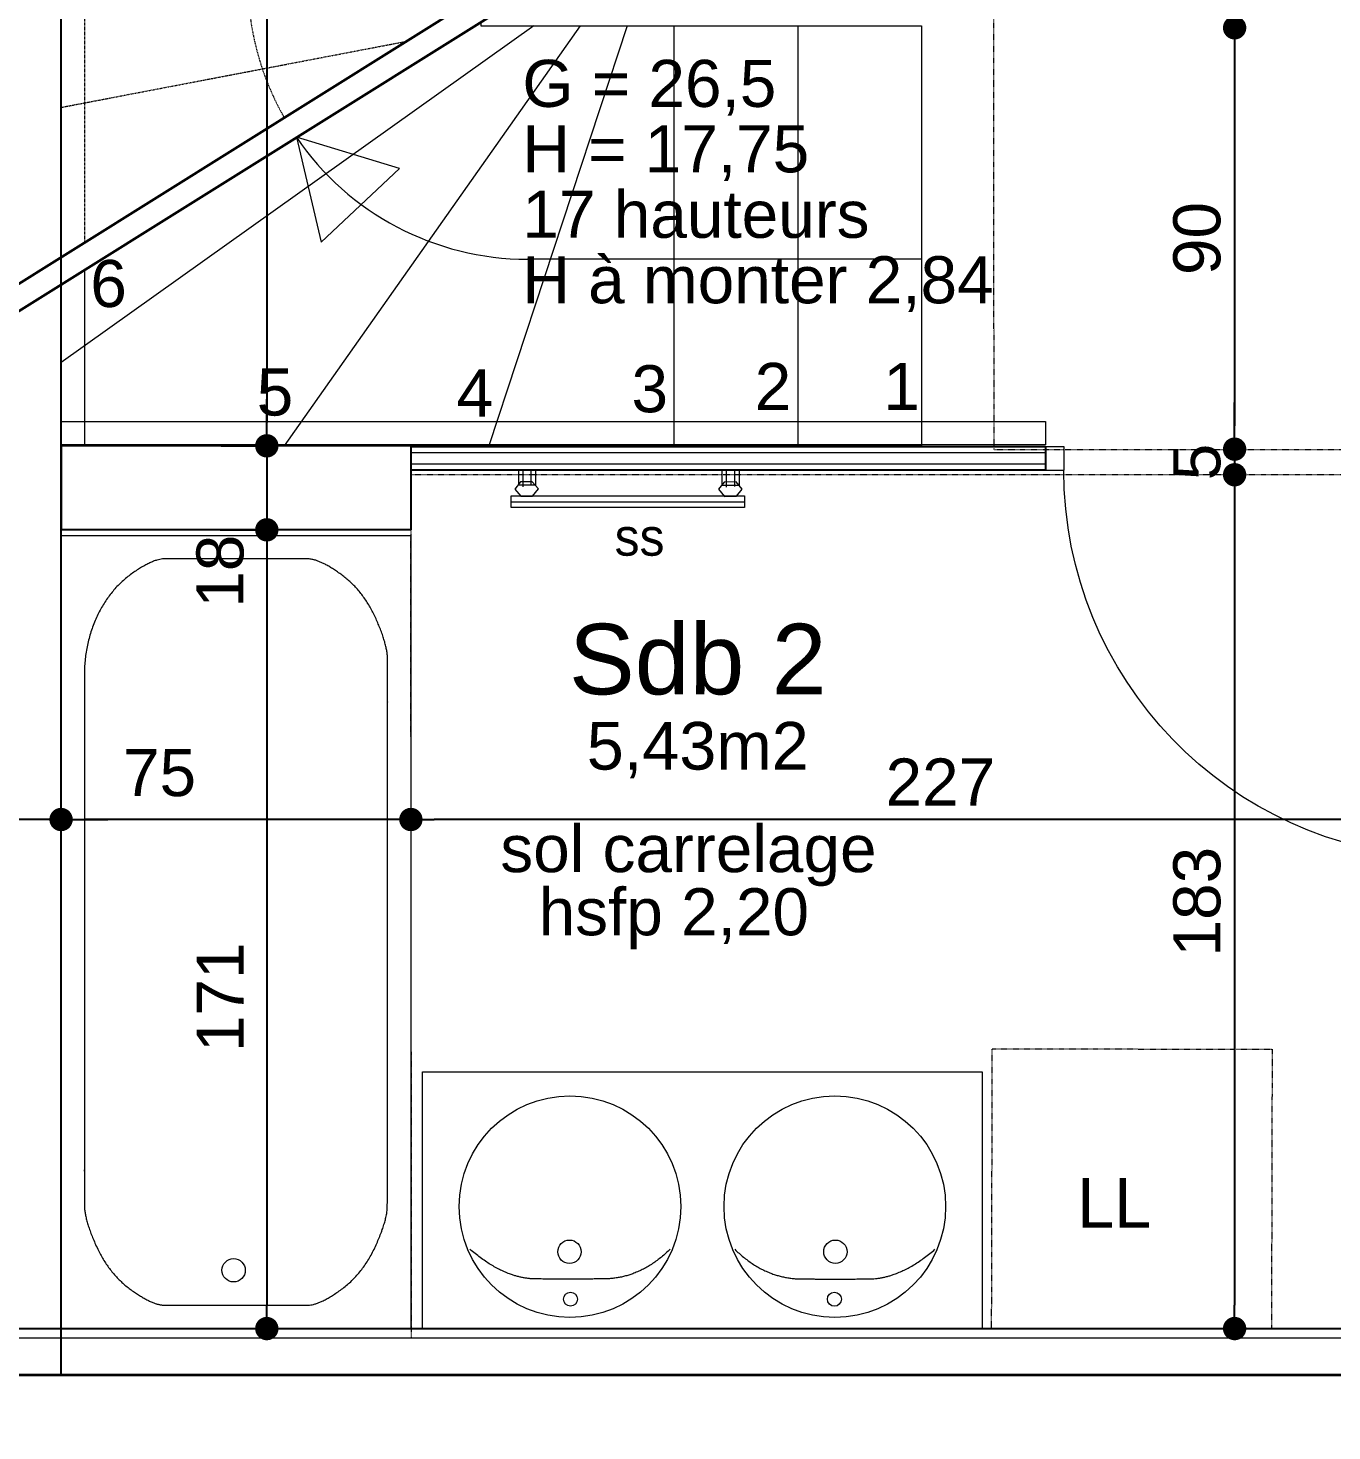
# Model space of a CAD drawing. Header units: centimetres. Extents: x 16433 to 114398, y -50094 to -12305.
# Drawn here: x 61417.6 to 61697.1, y -32176 to -31875.3 of the extents above; entities that cross this region are included whole.
import ezdxf

# ---------------------------------------------------------------- set-up
doc = ezdxf.new("R2010")
doc.units = ezdxf.units.CM
doc.header["$LTSCALE"] = 0.5
doc.linetypes.add('Style de ligne -1', pattern=[0.41664, 0.20828, -0.20836])
doc.linetypes.add('Style de ligne -5', pattern=[0.20828, 0.069425, -0.138855])
doc.layers.get('0').update_dxf_attribs({"linetype": 'CONTINUOUS'})
doc.layers.get('DEFPOINTS').update_dxf_attribs({"linetype": 'CONTINUOUS'})
doc.layers.add('3-BAT C-Niveau-3', color=7, linetype='CONTINUOUS')
doc.styles.add('Futura Book', font='')
doc.styles.add('Geneva', font='')
doc.styles.add('Helvetica', font='')
doc.styles.get('Futura Book').set_extended_font_data('Futura Book')
doc.styles.get('Geneva').set_extended_font_data('Geneva')
doc.styles.get('Helvetica').set_extended_font_data('Helvetica')
doc.dimstyles.new('IS', dxfattribs={"dimtxt": 10.08724, "dimasz": 5.007446, "dimexe": 2, "dimexo": 10, "dimgap": 3, "dimtad": 1, "dimdec": 1, "dimtxsty": 'Helvetica', "dimblk": 'DOT', "dimblk1": 'DOT', "dimblk2": 'DOT', "dimcen": 0, "dimdle": 10, "dimazin": 0, "dimtfac": 0.8, "dimtdec": 1, "dimtix": 1, "dimtmove": 0, "dimatfit": 0, "dimldrblk": 'VW_FILLEDARROW-1', "dimfxl": 10, "dimfxlon": 1, "dimfrac": 2, "dimtolj": 1, "dimarcsym": 0})

# ---------------------------------------------------------------- blocks, each defined once
blk = doc.blocks.new('Baignoire 175x75')
at = {"color": 7, "linetype": 'Continuous', "lineweight": 18, "flags": 128}
blk.add_lwpolyline([(0, 0), (170, 0), (170, -75), (0, -75)], close=True, dxfattribs=at)
at = {"color": 7, "linetype": 'Continuous', "lineweight": 18}
blk.add_ellipse((12.5, -37), major_axis=(2.5, 0), ratio=1, dxfattribs=at)
blk.add_open_spline([(140.1, -5), (146.77, -5), (152.55, -7.67), (158.33, -10.35), (161.66, -14.98), (165, -19.6), (165, -22.28), (165, -29.89), (165, -37.5), (165, -45.11), (165, -52.72), (165, -55.4), (161.66, -60.02), (158.33, -64.65), (152.55, -67.33), (146.77, -70), (143.44, -70), (114.22, -70), (85, -70), (55.78, -70), (26.56, -70), (23.23, -70), (17.45, -67.33), (11.67, -64.65), (8.34, -60.02), (5, -55.4), (5, -52.72), (5, -45.11), (5, -37.5), (5, -29.89), (5, -22.28), (5, -19.6), (8.34, -14.98), (11.67, -10.35), (17.45, -7.67), (23.23, -5), (26.56, -5), (83.33, -5), (140.1, -5)], degree=2, knots=[0, 0, 0, 0.017264, 0.017264, 0.034528, 0.034528, 0.051791, 0.051791, 0.100954, 0.100954, 0.150116, 0.150116, 0.16738, 0.16738, 0.184644, 0.184644, 0.201908, 0.201908, 0.353112, 0.353112, 0.504316, 0.504316, 0.52158, 0.52158, 0.538843, 0.538843, 0.556107, 0.556107, 0.60527, 0.60527, 0.654432, 0.654432, 0.671696, 0.671696, 0.68896, 0.68896, 0.706224, 0.706224, 1, 1, 1], dxfattribs=at)
blk = doc.blocks.new('Sol carrelage')
at = {"color": 7, "insert": (0, -0.78), "char_height": 10.0872, "width": 104.0427, "attachment_point": 2, "line_spacing_factor": 0.834288, "style": 'Helvetica'}
blk.add_mtext('\\pt41.872,83.623;sol carrelage', dxfattribs=at)
blk = doc.blocks.new('hsfp 2.20')
at = {"color": 7, "insert": (0, -0.78), "char_height": 10.0872, "attachment_point": 2, "line_spacing_factor": 0.834288, "style": 'Helvetica'}
blk.add_mtext('\\pt41.872;hsfp 2,20', dxfattribs=at)
blk = doc.blocks.new('Groupe-9-1')
at = {"color": 7, "linetype": 'Continuous', "lineweight": 35}
for p, q in [((17172.45, -46216.26), (17273.74, -46325.9)), ((17271.07, -46330.37), (17170.72, -46221.75))]:
    blk.add_line(p, q, dxfattribs=at)
at = {"color": 7, "linetype": 'Style de ligne -5', "lineweight": 5}
for p, q in [((17309.77, -46216.14), (17276.69, -46314.01)), ((17264.76, -46224.67), (17266.83, -46315.87)), ((17224.35, -46232.32), (17252.02, -46302.39)), ((17279.54, -46322.43), (17355.08, -46237.63)), ((17364.26, -46286.11), (17281.4, -46332.28)), ((17352.15, -46437.12), (17328.89, -46314.3)), ((17283.27, -46342.14), (17371.7, -46325.4)), ((17376.64, -46351.47), (17288.21, -46368.21)), ((17293.14, -46394.28), (17381.57, -46377.54)), ((17386.51, -46403.6), (17298.08, -46420.35)), ((17303.02, -46446.42), (17391.45, -46429.67))]:
    blk.add_line(p, q, dxfattribs=at)
at = {"color": 7, "linetype": 'Continuous', "lineweight": 5}
for p, q in [((17260.36, -46328.64), (17170.6, -46242.5)), ((17161.99, -46292.89), (17262.22, -46338.49)), ((17264.09, -46348.35), (17170.14, -46335.92)), ((17226.71, -46419.65), (17210.98, -46336.63)), ((17177.53, -46374.96), (17265.96, -46358.21)), ((17270.9, -46384.28), (17182.47, -46401.03))]:
    blk.add_line(p, q, dxfattribs=at)
at = {"color": 7, "linetype": 'Style de ligne -5', "lineweight": 5, "flags": 128}
for points in [[(17192.81, -46238.29), (17349.58, -46208.6), (17391.45, -46429.67), (17303.02, -46446.42), (17277.9, -46313.78), (17264.83, -46316.25)], [(17192.81, -46238.29), (17349.58, -46208.6), (17350.51, -46213.52), (17196.81, -46242.62)]]:
    blk.add_lwpolyline(points, dxfattribs=at)
for points in [[(17391.47, -46456.64), (17344.67, -46209.53), (17349.58, -46208.6), (17396.38, -46455.71)], [(17359.77, -46415.32), (17337.08, -46419.62), (17352.15, -46437.12)]]:
    blk.add_lwpolyline(points, close=True, dxfattribs=at)
at = {"color": 7, "linetype": 'Continuous', "lineweight": 5, "flags": 128}
for points in [[(17259.04, -46317.35), (17258.25, -46317.5), (17275.83, -46410.35), (17187.4, -46427.1), (17153.07, -46245.82), (17187.01, -46239.39)], [(17191.01, -46243.72), (17154, -46250.73), (17153.07, -46245.82), (17187.01, -46239.39)]]:
    blk.add_lwpolyline(points, dxfattribs=at)
for points in [[(17158.19, -46244.89), (17197.45, -46452.21), (17192.54, -46453.14), (17153.28, -46245.82)], [(17206.33, -46292.47), (17225, -46306.07), (17227.44, -46283.1)]]:
    blk.add_lwpolyline(points, close=True, dxfattribs=at)
at = {"color": 7, "linetype": 'Style de ligne -5', "lineweight": 5}
blk.add_arc((17269.93, -46325.46), 60, 10.7236, 130.3529, dxfattribs=at)
at = {"color": 7, "linetype": 'Continuous', "lineweight": 5}
blk.add_arc((17269.93, -46325.46), 60, 135.087, 190.7236, dxfattribs=at)
blk = doc.blocks.new('PORTE 83_204')
at = {"color": 7, "linetype": 'Continuous', "lineweight": 13, "flags": 128}
for points in [[(38.5, 2.5), (38.5, 85.5), (42.5, 85.5), (42.5, 2.5)], [(-45.5, 2.5), (-41.5, 2.5), (-41.5, -2.5), (-45.5, -2.5)], [(41.5, 2.5), (45.5, 2.5), (45.5, -2.5), (41.5, -2.5)]]:
    blk.add_lwpolyline(points, close=True, dxfattribs=at)
at = {"color": 7, "linetype": 'Continuous', "lineweight": 5}
blk.add_arc((41.5, 2.5), 83.05, 92.0697, 180, dxfattribs=at)
at = {"color": 7, "insert": (28.91, 14.76), "char_height": 7.55165, "width": 66.7422, "attachment_point": 1, "rotation": 90, "line_spacing_factor": 0.962448, "style": 'Futura Book'}
blk.add_mtext('\\pt10.172,20.344,30.516,40.688,50.86,61.032,71.205,81.407,91.526,101.72,111.92,122.03,132.23,142.42,152.62,162.74,172.93,183.13,193.25,203.44,213.64,223.76;PP 83*204', dxfattribs=at)
blk = doc.blocks.new('Groupe-10-1')
at = {"color": 7, "linetype": 'Continuous', "lineweight": 9}
for p, q in [((17159.27, -46342.89), (17168.57, -46392.02)), ((17166.38, -46344.05), (17162.86, -46344.71)), ((17166.7, -46345.76), (17163.6, -46346.35)), ((17174.49, -46386.9), (17170.91, -46387.58)), ((17174.82, -46388.62), (17171.37, -46389.27))]:
    blk.add_line(p, q, dxfattribs=at)
at = {"color": 7, "linetype": 'Continuous', "lineweight": 9, "flags": 128}
for points in [[(17160.47, -46342.66), (17169.78, -46391.79), (17167.36, -46392.24), (17158.06, -46343.12)], [(17162.06, -46343.1), (17160.8, -46344.66), (17161.3, -46347.15), (17163.06, -46348.08), (17164.32, -46346.52), (17163.82, -46344.02)], [(17166.22, -46343.19), (17166.88, -46346.7), (17163.69, -46347.3), (17163.03, -46343.79)], [(17171.14, -46391.02), (17172.41, -46389.46), (17171.91, -46386.96), (17170.15, -46386.03), (17168.88, -46387.6), (17169.38, -46390.09)], [(17174.33, -46386.04), (17175.01, -46389.63), (17171.77, -46390.24), (17171.1, -46386.65)]]:
    blk.add_lwpolyline(points, close=True, dxfattribs=at)
at = {"color": 7, "insert": (17160.87, -46370.58), "char_height": 7.9926, "width": 24.9991, "attachment_point": 2, "rotation": 280.6809, "line_spacing_factor": 1.060906, "style": 'Geneva'}
blk.add_mtext('\\pt6.3326,12.668;ss', dxfattribs=at)
blk = doc.blocks.new('Groupe-13-1')
at = {"color": 7, "linetype": 'Continuous', "lineweight": 18, "flags": 128}
blk.add_lwpolyline([(17003.92, -46475.08), (16981.59, -46357.18), (17035.63, -46346.95), (17057.96, -46464.85)], close=True, dxfattribs=at)
at = {"color": 7, "linetype": 'Continuous', "lineweight": 5}
for centre, major_axis in [((17013.16, -46383.37), (-23.34, -4.42)), ((17003.64, -46385.06), (0.47, -2.46)), ((16993.68, -46387.17), (0.28, -1.47)), ((17023.73, -46439.16), (-23.34, -4.42)), ((17014.25, -46441.07), (-0.47, 2.46)), ((17004.2, -46442.76), (-0.28, 1.47))]:
    blk.add_ellipse(centre, major_axis=major_axis, ratio=1, dxfattribs=at)
for points in [[(17008.17, -46406.17), (17000.77, -46400.99), (16999.27, -46393.33), (16997.77, -46385.68), (16996.56, -46379.04), (16995.36, -46372.39), (17000.18, -46363.98)], [(17010.74, -46419.77), (17005.76, -46427.3), (17007.16, -46434.97), (17008.56, -46442.65), (17009.87, -46449.27), (17011.17, -46455.89), (17018.73, -46461.96)]]:
    blk.add_open_spline(points, degree=2, knots=[0, 0, 0, 0.333333, 0.333333, 0.666667, 0.666667, 1, 1, 1], dxfattribs=at)
blk = doc.blocks.new('Groupe-14-1')
at = {"color": 7, "linetype": 'Continuous', "lineweight": 25}
for p, q in [((17153.07, -46245.82), (17135.39, -46249.17)), ((17167.03, -46319.51), (17153.07, -46245.82)), ((17167.03, -46319.51), (17153.07, -46245.82)), ((17149.34, -46322.86), (17135.39, -46249.17)), ((17149.34, -46322.86), (17135.39, -46249.17)), ((17167.03, -46319.51), (17149.34, -46322.86)), ((17166.83, -46319.55), (17161.91, -46320.48)), ((17187.23, -46454.14), (17161.91, -46320.48)), ((17192.14, -46453.21), (17166.83, -46319.55)), ((17192.14, -46453.21), (17187.23, -46454.14))]:
    blk.add_line(p, q, dxfattribs=at)
at = {"color": 7, "linetype": 'Continuous', "lineweight": 5}
for p, q in [((17187.23, -46454.14), (17161.91, -46320.48)), ((17188.5, -46453.9), (17163.19, -46320.23)), ((17188.5, -46453.9), (17163.19, -46320.23)), ((17190.86, -46453.45), (17165.55, -46319.79)), ((17190.86, -46453.45), (17165.55, -46319.79))]:
    blk.add_line(p, q, dxfattribs=at)
at = {"color": 7, "linetype": 'Style de ligne -1', "lineweight": 13, "flags": 128}
blk.add_lwpolyline([(17074.3, -46525), (17015.32, -46536.03), (17004.3, -46477.05), (17063.27, -46466.03)], close=True, dxfattribs=at)
at = {"color": 7}
for name in ['Groupe-9-1', 'Groupe-10-1', 'Groupe-13-1']:
    blk.add_blockref(name, (0, 0), dxfattribs=at)
for name, p, rotation in [('Baignoire 175x75', (16967.17, -46281.02), 10.72359474379272), ('Sol carrelage', (17099, -46392.96), 280.7235947438887), ('hsfp 2.20', (17085.12, -46392.4), 280.7235947438887)]:
    blk.add_blockref(name, p, dxfattribs=dict(at, rotation=rotation))
at = {"color": 7, "xscale": -1, "rotation": 100.7235947438883}
blk.add_blockref('PORTE 83_204', (17198.15, -46498.38), dxfattribs=at)
at = {"color": 7}
for s, insert, char_height, attachment_point, rotation, line_spacing_factor, style in [('\\pt9.7059;6\\P', (17193.38, -46244.57), 10.0872, 1, 280.7236, 0.834288, 'Helvetica'), ('\\pt9.7059;5\\P', (17177.17, -46283.95), 10.0872, 1, 280.7236, 0.834288, 'Helvetica'), ('4\\P', (17184.94, -46326.09), 10.09, 1, 280.7236, 0.834288, 'Helvetica'), ('\\pt38.084;Sdb 2\\P{\\H0.6752x;5,43m2}\\P', (17141, -46387.04), 15.1309, 2, 280.7236, 0.834288, 'Helvetica'), ('3\\P', (17192.81, -46362.77), 10.09, 1, 280.7236, 0.834288, 'Helvetica'), ('2\\P', (17198.21, -46388.63), 10.09, 1, 280.7236, 0.834288, 'Helvetica'), ('\\pt19.097;LL', (17040.9, -46496.89), 10.657, 2, 280.6809, 1.060906, 'Geneva')]:
    blk.add_mtext(s, dxfattribs=dict(at, insert=insert, char_height=char_height, attachment_point=attachment_point, rotation=rotation, line_spacing_factor=line_spacing_factor, style=style))
at = {"color": 7, "char_height": 10.0872, "attachment_point": 1, "rotation": 280.7236, "line_spacing_factor": 0.834288, "style": 'Helvetica'}
for s, insert, width in [('\\pt38.079,76.239;G = 26,5\\PH = 17,75\\P17 hauteurs\\PH à monter 2,84\\P', (17252.76, -46327.61), 139.5882), ('\\pt38.079,75.997;1\\P', (17203.35, -46415.73), 7.8479)]:
    blk.add_mtext(s, dxfattribs=dict(at, insert=insert, width=width))
blk = doc.blocks.new('_DOT')
at = {"color": 0, "linetype": 'ByBlock', "lineweight": -2}
blk.add_line((-0.5, 0), (-1, 0), dxfattribs=at)
at = {"color": 0, "linetype": 'ByBlock', "const_width": 0.5}
blk.add_lwpolyline([(-0.25, 0, 1), (0.25, 0, 1)], format="xyb", close=True, dxfattribs=at)
blk = doc.blocks.new('*D1836')
at = {"layer": '3-BAT C-Niveau-3', "color": 0, "linetype": 'Continuous', "lineweight": -2, "transparency": 16777216}
for p, q in [((61401.63, -32044.95), (61396.62, -32044.95)), ((61424.64, -32044.95), (61406.64, -32044.95)), ((61429.65, -32044.95), (61434.65, -32044.95))]:
    blk.add_line(p, q, dxfattribs=at)
at = {"layer": 'DEFPOINTS', "color": 0, "linetype": 'Continuous', "transparency": 16777216}
for p in [(61424.64, -31998.63), (61406.64, -32044.95), (61406.64, -32060.36)]:
    blk.add_point(p, dxfattribs=at)
at = {"layer": '3-BAT C-Niveau-3', "color": 0, "linetype": 'Continuous', "lineweight": -2, "transparency": 16777216, "xscale": 5.007446289062499, "yscale": 5.007446289062499, "zscale": 5.007446289062499}
blk.add_blockref('_DOT', (61406.64, -32044.95), dxfattribs=at)
at = {"layer": '3-BAT C-Niveau-3', "color": 0, "linetype": 'Continuous', "lineweight": -2, "transparency": 16777216, "xscale": 5.007446289062499, "yscale": 5.007446289062499, "zscale": 5.007446289062499, "rotation": 180}
blk.add_blockref('_DOT', (61424.64, -32044.95), dxfattribs=at)
at = {"layer": '3-BAT C-Niveau-3', "color": 0, "linetype": 'Continuous', "lineweight": 5, "transparency": 16777216, "insert": (61390.57, -32034.97), "char_height": 10.087, "attachment_point": 5, "style": 'Helvetica'}
blk.add_mtext('\\A1;18', dxfattribs=at)
blk = doc.blocks.new('VW_FILLEDARROW-1')
at = {"color": 0, "linetype": 'Continuous', "lineweight": 5, "flags": 128}
blk.add_lwpolyline([(-1.997, 0.535), (0, 0), (-1.997, -0.535)], close=True, dxfattribs=at)
blk = doc.blocks.new('*D1837')
at = {"layer": '3-BAT C-Niveau-3', "color": 0, "linetype": 'Continuous', "lineweight": -2, "transparency": 16777216}
blk.add_line((61494.63, -32044.95), (61429.65, -32044.95), dxfattribs=at)
at = {"layer": 'DEFPOINTS', "color": 0, "linetype": 'Continuous', "transparency": 16777216}
for p in [(61499.64, -31984.06), (61424.64, -31998.63), (61424.64, -32044.95)]:
    blk.add_point(p, dxfattribs=at)
at = {"layer": '3-BAT C-Niveau-3', "color": 0, "linetype": 'Continuous', "lineweight": -2, "transparency": 16777216, "xscale": 5.007446289062499, "yscale": 5.007446289062499, "zscale": 5.007446289062499, "rotation": 180}
blk.add_blockref('_DOT', (61424.64, -32044.95), dxfattribs=at)
at = {"layer": '3-BAT C-Niveau-3', "color": 0, "linetype": 'Continuous', "lineweight": -2, "transparency": 16777216, "xscale": 5.007446289062499, "yscale": 5.007446289062499, "zscale": 5.007446289062499}
blk.add_blockref('_DOT', (61499.64, -32044.95), dxfattribs=at)
at = {"layer": '3-BAT C-Niveau-3', "color": 0, "linetype": 'Continuous', "lineweight": 5, "transparency": 16777216, "insert": (61445.75, -32034.97), "char_height": 10.087, "attachment_point": 5, "style": 'Helvetica'}
blk.add_mtext('\\A1;75', dxfattribs=at)
blk = doc.blocks.new('*D1838')
at = {"layer": '3-BAT C-Niveau-3', "color": 0, "linetype": 'Continuous', "lineweight": -2, "transparency": 16777216}
blk.add_line((61721.67, -32044.95), (61504.65, -32044.95), dxfattribs=at)
at = {"layer": 'DEFPOINTS', "color": 0, "linetype": 'Continuous', "transparency": 16777216}
for p in [(61499.64, -31984.06), (61726.68, -32014.2), (61499.64, -32044.95)]:
    blk.add_point(p, dxfattribs=at)
at = {"layer": '3-BAT C-Niveau-3', "color": 0, "linetype": 'Continuous', "lineweight": -2, "transparency": 16777216, "xscale": 5.007446289062499, "yscale": 5.007446289062499, "zscale": 5.007446289062499, "rotation": 180}
blk.add_blockref('_DOT', (61499.64, -32044.95), dxfattribs=at)
at = {"layer": '3-BAT C-Niveau-3', "color": 0, "linetype": 'Continuous', "lineweight": -2, "transparency": 16777216, "xscale": 5.007446289062499, "yscale": 5.007446289062499, "zscale": 5.007446289062499}
blk.add_blockref('_DOT', (61726.68, -32044.95), dxfattribs=at)
at = {"layer": '3-BAT C-Niveau-3', "color": 0, "linetype": 'Continuous', "lineweight": 5, "transparency": 16777216, "insert": (61613.16, -32036.91), "char_height": 10.087, "attachment_point": 5, "style": 'Helvetica'}
blk.add_mtext('\\A1;227', dxfattribs=at)
blk = doc.blocks.new('*D1844')
at = {"layer": '3-BAT C-Niveau-3', "color": 0, "linetype": 'Continuous', "lineweight": -2, "transparency": 16777216}
blk.add_line((61676.25, -31976.07), (61676.25, -32149.06), dxfattribs=at)
at = {"layer": 'DEFPOINTS', "color": 0, "linetype": 'Continuous', "transparency": 16777216}
for p in [(61691.6, -31971.06), (61654.6, -32154.06), (61676.25, -32154.06)]:
    blk.add_point(p, dxfattribs=at)
at = {"layer": '3-BAT C-Niveau-3', "color": 0, "linetype": 'Continuous', "lineweight": -2, "transparency": 16777216, "xscale": 5.007446289062499, "yscale": 5.007446289062499, "zscale": 5.007446289062499}
for p, rotation in [((61676.25, -31971.06), 90), ((61676.25, -32154.06), 270)]:
    blk.add_blockref('_DOT', p, dxfattribs=dict(at, rotation=rotation))
at = {"layer": '3-BAT C-Niveau-3', "color": 0, "linetype": 'Continuous', "lineweight": 5, "transparency": 16777216, "insert": (61668.21, -32062.56), "char_height": 10.087, "attachment_point": 5, "rotation": 90, "style": 'Helvetica'}
blk.add_mtext('\\A1;183', dxfattribs=at)
blk = doc.blocks.new('*D1845')
at = {"layer": '3-BAT C-Niveau-3', "color": 0, "linetype": 'Continuous', "lineweight": -2, "transparency": 16777216}
for p, q in [((61676.25, -31960.56), (61676.25, -31955.55)), ((61676.25, -31965.57), (61676.25, -31971.06)), ((61676.25, -31976.07), (61676.25, -31981.08))]:
    blk.add_line(p, q, dxfattribs=at)
at = {"layer": 'DEFPOINTS', "color": 0, "linetype": 'Continuous', "transparency": 16777216}
for p in [(61670.1, -31965.57), (61676.25, -31971.06), (61691.6, -31971.06)]:
    blk.add_point(p, dxfattribs=at)
at = {"layer": '3-BAT C-Niveau-3', "color": 0, "linetype": 'Continuous', "lineweight": -2, "transparency": 16777216, "xscale": 5.007446289062499, "yscale": 5.007446289062499, "zscale": 5.007446289062499}
for p, rotation in [((61676.25, -31965.57), 270), ((61676.25, -31971.06), 90)]:
    blk.add_blockref('_DOT', p, dxfattribs=dict(at, rotation=rotation))
at = {"layer": '3-BAT C-Niveau-3', "color": 0, "linetype": 'Continuous', "lineweight": 5, "transparency": 16777216, "insert": (61668.21, -31968.32), "char_height": 10.087, "attachment_point": 5, "rotation": 90, "style": 'Helvetica'}
blk.add_mtext('\\A1;5', dxfattribs=at)
blk = doc.blocks.new('*D1846')
at = {"layer": '3-BAT C-Niveau-3', "color": 0, "linetype": 'Continuous', "lineweight": -2, "transparency": 16777216}
blk.add_line((61676.25, -31880.27), (61676.25, -31960.56), dxfattribs=at)
at = {"layer": 'DEFPOINTS', "color": 0, "linetype": 'Continuous', "transparency": 16777216}
for p in [(61624.61, -31875.26), (61670.1, -31965.57), (61676.25, -31965.57)]:
    blk.add_point(p, dxfattribs=at)
at = {"layer": '3-BAT C-Niveau-3', "color": 0, "linetype": 'Continuous', "lineweight": -2, "transparency": 16777216, "xscale": 5.007446289062499, "yscale": 5.007446289062499, "zscale": 5.007446289062499}
for p, rotation in [((61676.25, -31875.26), 90), ((61676.25, -31965.57), 270)]:
    blk.add_blockref('_DOT', p, dxfattribs=dict(at, rotation=rotation))
at = {"layer": '3-BAT C-Niveau-3', "color": 0, "linetype": 'Continuous', "lineweight": 5, "transparency": 16777216, "insert": (61668.21, -31920.42), "char_height": 10.087, "attachment_point": 5, "rotation": 90, "style": 'Helvetica'}
blk.add_mtext('\\A1;90', dxfattribs=at)
blk = doc.blocks.new('*D1847')
at = {"layer": '3-BAT C-Niveau-3', "color": 0, "linetype": 'Continuous', "lineweight": -2, "transparency": 16777216}
blk.add_line((61676.25, -31836.48), (61676.25, -31870.26), dxfattribs=at)
at = {"layer": 'DEFPOINTS', "color": 0, "linetype": 'Continuous', "transparency": 16777216}
for p in [(61688.6, -31831.47), (61624.61, -31875.26), (61676.25, -31875.26)]:
    blk.add_point(p, dxfattribs=at)
at = {"layer": '3-BAT C-Niveau-3', "color": 0, "linetype": 'Continuous', "lineweight": -2, "transparency": 16777216, "xscale": 5.007446289062499, "yscale": 5.007446289062499, "zscale": 5.007446289062499}
for p, rotation in [((61676.25, -31831.47), 90), ((61676.25, -31875.26), 270)]:
    blk.add_blockref('_DOT', p, dxfattribs=dict(at, rotation=rotation))
at = {"layer": '3-BAT C-Niveau-3', "color": 0, "linetype": 'Continuous', "lineweight": 5, "transparency": 16777216, "insert": (61666.27, -31852.36), "char_height": 10.087, "attachment_point": 5, "rotation": 90, "style": 'Helvetica'}
blk.add_mtext('\\A1;44', dxfattribs=at)
blk = doc.blocks.new('*D1884')
at = {"layer": '3-BAT C-Niveau-3', "color": 0, "linetype": 'Continuous', "lineweight": -2, "transparency": 16777216}
for p, q in [((61458.75, -31982.86), (61470.75, -31982.86)), ((61468.75, -31987.86), (61468.75, -32149.06)), ((61460.75, -32154.06), (61470.75, -32154.06))]:
    blk.add_line(p, q, dxfattribs=at)
at = {"layer": 'DEFPOINTS', "color": 0, "linetype": 'Continuous', "transparency": 16777216}
for p in [(61448.24, -31982.86), (61450.75, -32154.06), (61468.75, -32154.06)]:
    blk.add_point(p, dxfattribs=at)
at = {"layer": '3-BAT C-Niveau-3', "color": 0, "linetype": 'Continuous', "lineweight": -2, "transparency": 16777216, "xscale": 5.007446289062499, "yscale": 5.007446289062499, "zscale": 5.007446289062499}
for p, rotation in [((61468.75, -31982.86), 90), ((61468.75, -32154.06), 270)]:
    blk.add_blockref('_DOT', p, dxfattribs=dict(at, rotation=rotation))
at = {"layer": '3-BAT C-Niveau-3', "color": 0, "linetype": 'Continuous', "lineweight": 5, "transparency": 16777216, "insert": (61458.77, -32083.06), "char_height": 10.087, "attachment_point": 5, "rotation": 90, "style": 'Helvetica'}
blk.add_mtext('\\A1;171', dxfattribs=at)
blk = doc.blocks.new('*D1885')
at = {"layer": '3-BAT C-Niveau-3', "color": 0, "linetype": 'Continuous', "lineweight": -2, "transparency": 16777216}
for p, q in [((61468.75, -31959.85), (61468.75, -31954.84)), ((61458.94, -31964.86), (61470.75, -31964.86)), ((61468.75, -31964.86), (61468.75, -31982.86)), ((61458.75, -31982.86), (61470.75, -31982.86)), ((61468.75, -31987.86), (61468.75, -31992.87))]:
    blk.add_line(p, q, dxfattribs=at)
at = {"layer": 'DEFPOINTS', "color": 0, "linetype": 'Continuous', "transparency": 16777216}
for p in [(61448.94, -31964.86), (61448.24, -31982.86), (61468.75, -31982.86)]:
    blk.add_point(p, dxfattribs=at)
at = {"layer": '3-BAT C-Niveau-3', "color": 0, "linetype": 'Continuous', "lineweight": -2, "transparency": 16777216, "xscale": 5.007446289062499, "yscale": 5.007446289062499, "zscale": 5.007446289062499}
for p, rotation in [((61468.75, -31964.86), 270), ((61468.75, -31982.86), 90)]:
    blk.add_blockref('_DOT', p, dxfattribs=dict(at, rotation=rotation))
at = {"layer": '3-BAT C-Niveau-3', "color": 0, "linetype": 'Continuous', "lineweight": 5, "transparency": 16777216, "insert": (61458.77, -31991.74), "char_height": 10.087, "attachment_point": 5, "rotation": 90, "style": 'Helvetica'}
blk.add_mtext('\\A1;18', dxfattribs=at)
blk = doc.blocks.new('*D1886')
at = {"layer": '3-BAT C-Niveau-3', "color": 0, "linetype": 'Continuous', "lineweight": -2, "transparency": 16777216}
for p, q in [((61468.75, -31764.86), (61470.75, -31764.86)), ((61468.75, -31769.86), (61468.75, -31959.85)), ((61458.94, -31964.86), (61470.75, -31964.86))]:
    blk.add_line(p, q, dxfattribs=at)
at = {"layer": 'DEFPOINTS', "color": 0, "linetype": 'Continuous', "transparency": 16777216}
for p in [(61463.04, -31764.86), (61448.94, -31964.86), (61468.75, -31964.86)]:
    blk.add_point(p, dxfattribs=at)
at = {"layer": '3-BAT C-Niveau-3', "color": 0, "linetype": 'Continuous', "lineweight": -2, "transparency": 16777216, "xscale": 5.007446289062499, "yscale": 5.007446289062499, "zscale": 5.007446289062499}
for p, rotation in [((61468.75, -31764.86), 90), ((61468.75, -31964.86), 270)]:
    blk.add_blockref('_DOT', p, dxfattribs=dict(at, rotation=rotation))
at = {"layer": '3-BAT C-Niveau-3', "color": 0, "linetype": 'Continuous', "lineweight": 5, "transparency": 16777216, "insert": (61458.77, -31820.36), "char_height": 10.087, "attachment_point": 5, "rotation": 90, "style": 'Helvetica'}
blk.add_mtext('\\A1;200', dxfattribs=at)

msp = doc.modelspace()

# ---------------------------------------------------------------- linework, layer by layer
at = {"layer": '3-BAT C-Niveau-3', "color": 7, "linetype": 'Continuous', "lineweight": 25}
for p, q in [((61424.638, -32164.063), (61424.638, -31502.317)), ((61424.638, -32164.063), (61424.638, -31502.317)), ((60664.284, -32154.063), (62159.095, -32154.063)), ((60664.284, -32164.063), (62159.095, -32164.063))]:
    msp.add_line(p, q, dxfattribs=at)
at = {"layer": '3-BAT C-Niveau-3', "color": 7, "linetype": 'Continuous', "lineweight": 5}
for p, q in [((60664.284, -32154.063), (62159.095, -32154.063)), ((60664.284, -32156.063), (62159.095, -32156.063)), ((60664.284, -32164.063), (62159.095, -32164.063)), ((62163.095, -32164.063), (60668.284, -32164.063))]:
    msp.add_line(p, q, dxfattribs=at)
at = {"layer": '3-BAT C-Niveau-3', "color": 7, "linetype": 'Continuous', "lineweight": 35}
msp.add_line((62163.095, -32164.063), (60668.284, -32164.063), dxfattribs=at)
at = {"layer": '3-BAT C-Niveau-3', "color": 251, "linetype": 'Style de ligne -1', "lineweight": 5, "true_color": 0x616161, "flags": 128}
msp.add_lwpolyline([(61821.671, -31719.563), (61821.671, -31927.527), (61735.289, -31927.527), (61735.289, -31927.561), (61726.66, -31927.554), (61726.678, -31965.746), (61624.672, -31965.746), (61624.609, -31831.527), (61730.784, -31831.441), (61730.784, -31719.563)], close=True, dxfattribs=at)
msp.add_lwpolyline([(61499.727, -32154.063), (61726.678, -32154.063), (61726.678, -31971.063), (61499.638, -31971.063), (61499.638, -31984.063), (61499.547, -31984.063), (61499.729, -32156.063)], dxfattribs=at)

# ---------------------------------------------------------------- block references
at = {"layer": '3-BAT C-Niveau-3', "color": 7, "rotation": 79.27640525611221}
msp.add_blockref('Groupe-14-1', (12794.751, -40213.357), dxfattribs=at)

# ---------------------------------------------------------------- dimensions: what is measured, and where the dimension line sits
at = {"layer": '3-BAT C-Niveau-3', "color": 7, "linetype": 'Continuous', "lineweight": 5}
for base, p1, p2, override, picture, middle in [((61468.751, -31964.857), (61463.038, -31764.857), (61448.938, -31964.857), {"dimtxt": 10.08724, "dimdec": 0, "dimpost": '<>', "dimtxsty": 'Helvetica', "dimtmove": 2}, '*D1886', (61458.766, -31820.357)), ((61676.251, -31875.263), (61688.596, -31831.473), (61624.609, -31875.263), {"dimtxt": 10.08724, "dimdec": 0, "dimpost": '<>', "dimtxsty": 'Helvetica', "dimse1": 1, "dimse2": 1, "dimtmove": 2}, '*D1847', (61666.266, -31852.357)), ((61468.751, -31982.857), (61448.938, -31964.857), (61448.238, -31982.857), {"dimtxt": 10.08724, "dimdec": 0, "dimpost": '<>', "dimtxsty": 'Helvetica', "dimtix": 0, "dimtmove": 2}, '*D1885', (61458.766, -31991.736)), ((61468.751, -32154.063), (61448.238, -31982.857), (61450.751, -32154.063), {"dimtxt": 10.08724, "dimdec": 0, "dimpost": '<>', "dimtxsty": 'Helvetica', "dimtmove": 2}, '*D1884', (61458.766, -32083.063))]:
    dim = msp.add_linear_dim(base=base, p1=p1, p2=p2, angle=90, dimstyle='IS', override=override, dxfattribs=at)
    dim.commit()
    dim.dimension.update_dxf_attribs({"geometry": picture, "text_midpoint": middle, "dimtype": 160})
for base, p1, p2, picture, middle in [((61676.251, -31965.569), (61624.609, -31875.263), (61670.096, -31965.569), '*D1846', (61668.208, -31920.416)), ((61676.251, -31971.063), (61670.096, -31965.569), (61691.596, -31971.063), '*D1845', (61668.208, -31968.316)), ((61676.251, -32154.063), (61691.596, -31971.063), (61654.596, -32154.063), '*D1844', (61668.208, -32062.563))]:
    dim = msp.add_linear_dim(base=base, p1=p1, p2=p2, angle=90, dimstyle='IS', override={"dimtxt": 10.08724, "dimdec": 0, "dimpost": '<>', "dimtxsty": 'Helvetica', "dimse1": 1, "dimse2": 1, "dimtmove": 2}, dxfattribs=at)
    dim.commit()
    dim.dimension.update_dxf_attribs({"geometry": picture, "text_midpoint": middle})
for base, p1, p2, override, picture, middle in [((61424.638, -32044.953), (61499.638, -31984.063), (61424.638, -31998.626), {"dimtxt": 10.08724, "dimdec": 0, "dimpost": '<>', "dimtxsty": 'Helvetica', "dimse1": 1, "dimse2": 1, "dimtmove": 2}, '*D1837', (61445.751, -32034.968)), ((61406.638, -32044.953), (61424.638, -31998.626), (61406.638, -32060.357), {"dimtxt": 10.08724, "dimdec": 0, "dimpost": '<>', "dimtxsty": 'Helvetica', "dimse1": 1, "dimse2": 1, "dimtix": 0, "dimtmove": 2}, '*D1836', (61390.565, -32034.968))]:
    dim = msp.add_linear_dim(base=base, p1=p1, p2=p2, dimstyle='IS', override=override, dxfattribs=at)
    dim.commit()
    dim.dimension.update_dxf_attribs({"geometry": picture, "text_midpoint": middle, "dimtype": 160})
dim = msp.add_linear_dim(base=(61499.638, -32044.953), p1=(61726.678, -32014.203), p2=(61499.638, -31984.063), dimstyle='IS', override={"dimtxt": 10.08724, "dimdec": 0, "dimpost": '<>', "dimtxsty": 'Helvetica', "dimse1": 1, "dimse2": 1, "dimtmove": 2}, dxfattribs=at)
dim.commit()
dim.dimension.update_dxf_attribs({"geometry": '*D1838', "text_midpoint": (61613.158, -32036.91)})

doc.saveas('drawing.dxf')
